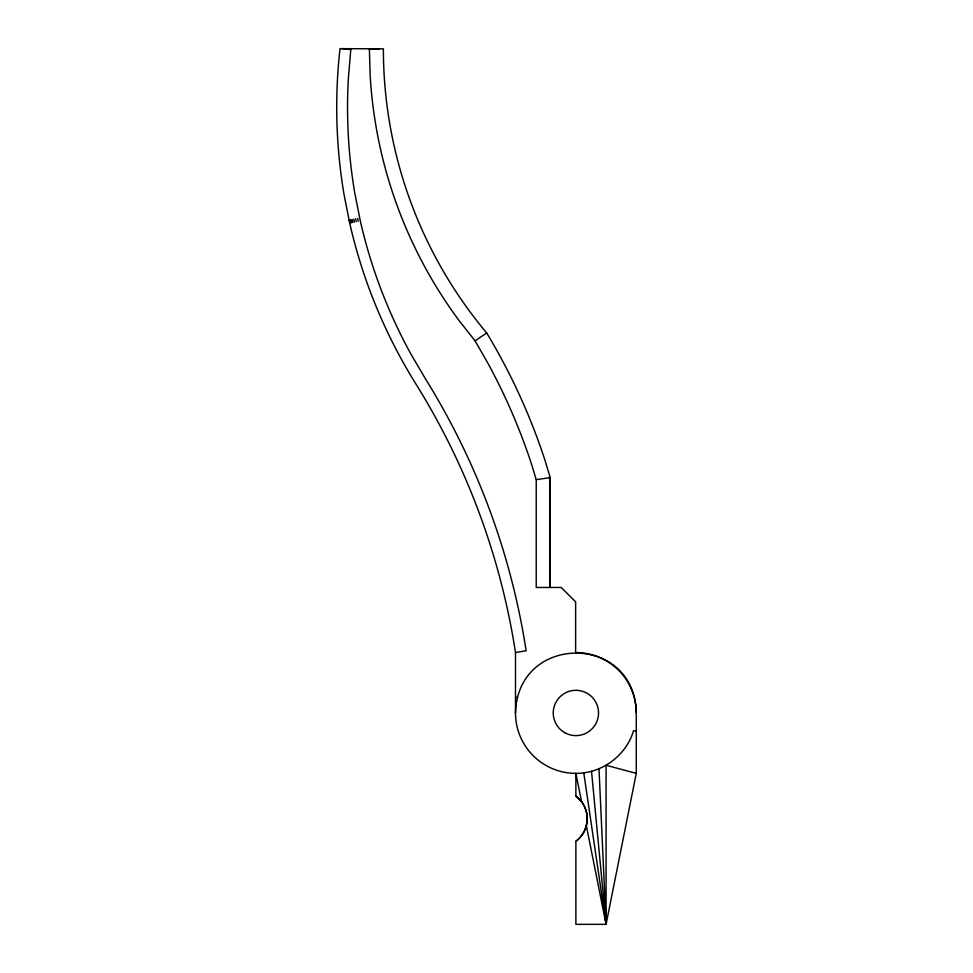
<?xml version="1.0" encoding="UTF-8"?>
<svg xmlns="http://www.w3.org/2000/svg" width="973" height="973" viewBox="0 0 973 973"><rect width="100%" height="100%" fill="white"/><g stroke="black" fill="none" stroke-linecap="round" stroke-linejoin="round"><path stroke-width="1.46" d="M515.495 712.966C517.612 633.046 634.81 633.289 636.281 712.966L636.281 773.365L606.082 924.35L575.882 924.35L575.882 841.304A28.618 28.387 0 0 0 575.87 796.036L575.882 773.365A60.399 60.399 0 0 1 515.495 712.966L515.495 652.567A713.221 713.221 0 0 0 416.359 384.712A522.963 522.963 0 0 1 349.708 223.158L344.028 194.442A522.963 522.963 0 0 1 340.015 48.65L383.386 48.832A441.985 441.985 0 0 0 486.695 332.973A618.743 618.743 0 0 1 544.868 459.913L550.219 477.609L550.219 587.461M343.201 48.662L350.803 49.562M343.724 48.662L341.839 48.662M347.775 49.307L347.823 48.686M348.699 49.38L348.76 48.686M350.122 49.501L350.195 48.699M350.876 48.699L348.358 78.424A512.139 512.139 0 0 0 354.707 192.642L360.265 220.749A512.139 512.139 0 0 0 411.02 354.269L425.663 379.202A723.498 723.498 0 0 1 526.138 650.742L515.495 652.567M636.281 712.966A60.399 60.399 0 0 0 575.627 652.567L575.627 601.861L561.226 587.461L536.232 587.461L536.232 479.677L531.562 464.267A604.744 604.744 0 0 0 488.3 363.938L475.067 340.83L486.695 332.973M581.574 801.764L575.882 773.365C601.642 773.596 626.308 755.632 633.472 730.82L636.281 730.82M549.161 477.925L550.219 477.609L536.232 479.677M379.288 48.82L376.892 48.808M369.399 49.234L377.171 48.808M515.495 697.337L517.551 697.337M636.281 773.365L606.082 765.265L606.082 924.35L586.305 825.432M575.882 796.011L581.976 802.251A28.704 28.485 -3.8 0 1 586.877 823.012L585.868 827.269A28.533 28.302 0 0 1 575.894 841.304M475.067 340.83L459.524 321.151A455.984 455.984 0 0 1 370.154 75.335L369.387 48.772M357.65 218.414L358.21 221.224M355.656 218.803L356.227 221.674M353.819 219.168L354.403 222.087M352.214 219.497L352.798 222.452M350.9 219.752L351.484 222.744M349.915 219.947L350.511 222.975M349.307 220.068L349.915 223.109M583.776 772.842L606.082 924.35L599.003 768.767M591.523 771.297L606.082 924.35M549.952 477.682L549.952 587.461M564.559 732.572A22.647 22.647 0 0 0 598.541 712.966A22.647 22.647 0 0 0 564.559 693.348A22.647 22.647 0 0 0 564.559 732.572"/></g></svg>
